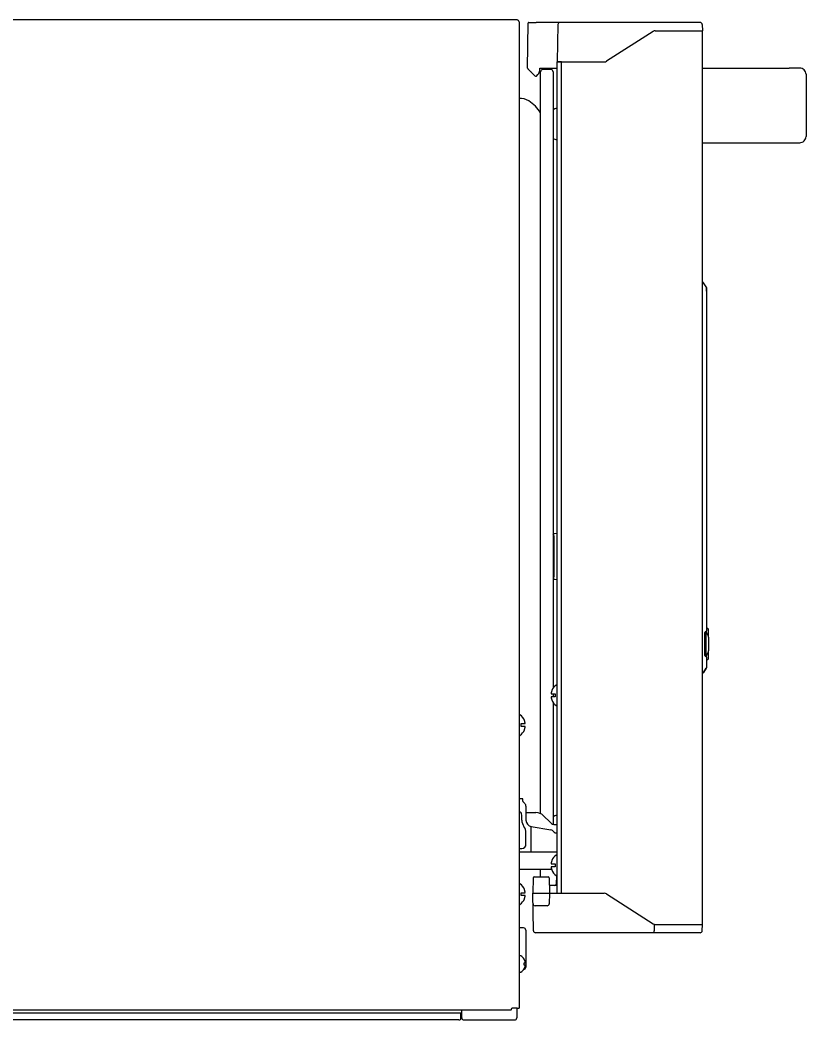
# Model space of a CAD drawing. Header units: millimetres. Extents: x -10733 to -5990, y 4258 to 7122.
# Drawn here: x -6369.5 to -5990.4, y 5611.4 to 6093.7 of the extents above; entities that cross this region are included whole.
import ezdxf

# ---------------------------------------------------------------- set-up
doc = ezdxf.new("R2010")
doc.units = ezdxf.units.MM
doc.header["$LTSCALE"] = 346.5
doc.layers.get('0').update_dxf_attribs({"linetype": 'CONTINUOUS'})

msp = doc.modelspace()

# ---------------------------------------------------------------- linework, layer by layer
at = {"color": 7, "linetype": 'Continuous'}
for p, q in [((-6129.64, 6093.7), (-6686.04, 6093.7)), ((-6128.84, 6092.8), (-6128.84, 6092.7)), ((-6128.84, 6092.7), (-6128.84, 5617.1)), ((-6124.69, 6070.5), (-6124.5, 6092.25)), ((-6124.25, 6092.5), (-6120.52, 6092.5)), ((-6041.49, 6092.5), (-6120.52, 6092.5)), ((-6110.13, 6091.51), (-6110.44, 6073.5)), ((-6040.49, 6091.51), (-6040.44, 6088.5)), ((-6064.23, 6088.18), (-6086.65, 6073.81)), ((-6063.16, 6088.5), (-6040.44, 6088.5)), ((-6040.44, 5657.5), (-6040.44, 6088.5)), ((-6108.44, 6073.5), (-6110.44, 6073.5)), ((-6110.44, 6073.5), (-6087.73, 6073.5)), ((-6110.44, 6073.5), (-6087.73, 6073.5)), ((-6110.44, 5672.5), (-6110.44, 6073.5)), ((-6108.44, 5672.5), (-6108.44, 6073.5)), ((-6124.68, 6070.29), (-6124.69, 6070.5)), ((-6124.64, 6070.19), (-6120.99, 6066.54)), ((-6120.49, 6066.6), (-6119.72, 6067.37)), ((-6118.84, 6070.5), (-6110.44, 6070.5)), ((-6118.84, 6069.49), (-6118.84, 6070.5)), ((-6118.44, 5710.9), (-6118.44, 6068.75)), ((-6113.44, 6069.75), (-6117.44, 6069.75)), ((-6112.44, 6068.75), (-6112.44, 5771.4)), ((-6040.44, 6070.5), (-5998.62, 6070.5)), ((-5993.46, 6070.5), (-5998.62, 6070.5)), ((-5990.44, 6067.5), (-5990.44, 6037.5)), ((-6120.49, 6066.5), (-6120.88, 6066.5)), ((-6040.44, 6034.5), (-5998.98, 6034.51)), ((-5998.62, 6034.5), (-5993.46, 6034.5)), ((-6040.2, 5967.17), (-6040.44, 5967.18)), ((-6040.04, 5967.14), (-6040.2, 5967.17)), ((-6039.8, 5966.94), (-6039.83, 5966.98)), ((-6038.52, 5964.98), (-6039.8, 5966.94)), ((-6038.52, 5964.98), (-6039.8, 5966.94)), ((-6038.44, 5964.71), (-6038.44, 5799.09)), ((-6038.44, 5962.89), (-6038.44, 5964.54)), ((-6112.44, 5845.58), (-6111.99, 5846.05)), ((-6111.99, 5846.05), (-6110.44, 5846.13)), ((-6111.94, 5844.05), (-6111.99, 5846.05)), ((-6111.94, 5825.95), (-6111.94, 5844.05)), ((-6112.44, 5824.42), (-6111.99, 5823.95)), ((-6111.99, 5823.95), (-6111.94, 5825.95)), ((-6111.99, 5823.95), (-6110.44, 5823.87)), ((-6039.19, 5787.17), (-6039.19, 5798.33)), ((-6038.78, 5798.82), (-6038.65, 5798.84)), ((-6038.69, 5798.82), (-6038.69, 5786.67)), ((-6037.71, 5797.06), (-6038.42, 5798.3)), ((-6038.19, 5800.25), (-6037.94, 5800.25)), ((-6037.69, 5800), (-6037.69, 5797.02)), ((-6037.44, 5796.06), (-6037.44, 5789.43)), ((-6038.42, 5787.2), (-6037.71, 5788.43)), ((-6037.69, 5788.47), (-6037.69, 5785.5)), ((-6038.65, 5786.65), (-6038.78, 5786.67)), ((-6038.44, 5786.41), (-6038.44, 5781.29)), ((-6038.19, 5785.25), (-6037.94, 5785.25)), ((-6040.2, 5778.83), (-6040.44, 5778.82)), ((-6040.2, 5778.83), (-6040.14, 5778.83)), ((-6040.14, 5778.83), (-6039.98, 5778.89)), ((-6039.98, 5778.89), (-6039.94, 5778.91)), ((-6039.94, 5778.91), (-6039.85, 5778.98)), ((-6039.85, 5778.98), (-6039.8, 5779.05)), ((-6039.8, 5779.05), (-6038.52, 5781.01)), ((-6038.52, 5781.01), (-6039.8, 5779.05)), ((-6113.4, 5768.7), (-6111.44, 5768.7)), ((-6113.06, 5770.25), (-6113.03, 5770.25)), ((-6112.44, 5768.7), (-6112.44, 5767.3)), ((-6111.44, 5768.7), (-6111.44, 5768.57)), ((-6110.64, 5773), (-6110.76, 5773)), ((-6111.44, 5767.3), (-6113.4, 5767.3)), ((-6113.03, 5765.75), (-6113.06, 5765.75)), ((-6112.44, 5764.59), (-6112.44, 5705.85)), ((-6111.44, 5767.43), (-6111.44, 5767.3)), ((-6110.64, 5763), (-6110.76, 5763)), ((-6128.64, 5758.65), (-6128.53, 5758.65)), ((-6127.84, 5754.35), (-6125.88, 5754.35)), ((-6127.84, 5754.22), (-6127.84, 5754.35)), ((-6126.25, 5755.9), (-6126.22, 5755.9)), ((-6127.84, 5752.95), (-6127.84, 5753.08)), ((-6125.88, 5752.95), (-6127.84, 5752.95)), ((-6126.22, 5751.4), (-6126.25, 5751.4)), ((-6128.64, 5748.65), (-6128.53, 5748.65)), ((-6126.99, 5718), (-6128.84, 5718)), ((-6126.99, 5717), (-6126.99, 5718)), ((-6126.84, 5716.64), (-6126.08, 5715.88)), ((-6125.49, 5714.46), (-6125.49, 5707.7)), ((-6125.49, 5711.44), (-6120.67, 5711.44)), ((-6127.49, 5707.7), (-6127.49, 5710.25)), ((-6117.13, 5709.98), (-6113.75, 5706.6)), ((-6111.51, 5705.72), (-6110.44, 5705.76)), ((-6125.49, 5696.15), (-6125.49, 5701.7)), ((-6123.01, 5704.74), (-6113.45, 5703.06)), ((-6122.99, 5692.5), (-6122.99, 5704.74)), ((-6128.84, 5694.15), (-6127.49, 5694.15)), ((-6128.84, 5692.5), (-6110.44, 5692.5)), ((-6113.4, 5686.7), (-6111.44, 5686.7)), ((-6113.06, 5688.25), (-6113.03, 5688.25)), ((-6111.44, 5686.7), (-6111.44, 5686.57)), ((-6110.64, 5691), (-6110.76, 5691)), ((-6113.11, 5683.96), (-6128.64, 5683.96)), ((-6118.44, 5680.5), (-6118.44, 5683.96)), ((-6111.44, 5685.3), (-6113.4, 5685.3)), ((-6113.03, 5683.75), (-6113.06, 5683.75)), ((-6111.44, 5685.43), (-6111.44, 5685.3)), ((-6128.64, 5677.11), (-6128.53, 5677.11)), ((-6122.06, 5680.01), (-6122.19, 5672.5)), ((-6121.56, 5680.5), (-6114.82, 5680.5)), ((-6114.32, 5680.01), (-6114.19, 5672.5)), ((-6110.81, 5681), (-6110.88, 5676.98)), ((-6110.64, 5681), (-6110.76, 5681)), ((-6127.84, 5672.81), (-6125.88, 5672.81)), ((-6127.84, 5672.68), (-6127.84, 5672.81)), ((-6126.25, 5674.36), (-6126.22, 5674.36)), ((-6122.19, 5672.5), (-6114.19, 5672.5)), ((-6121.88, 5654.48), (-6122.19, 5672.5)), ((-6114.19, 5672.5), (-6114.28, 5667.48)), ((-6113.75, 5676.25), (-6114.26, 5676.25)), ((-6110.44, 5676.25), (-6114.26, 5676.25)), ((-6113.69, 5672.5), (-6108.44, 5672.5)), ((-6110.44, 5672.5), (-6108.44, 5672.5)), ((-6110.44, 5672.5), (-6087.73, 5672.5)), ((-6086.65, 5672.18), (-6064.23, 5657.81)), ((-6128.64, 5667.11), (-6128.53, 5667.11)), ((-6127.84, 5671.41), (-6127.84, 5671.54)), ((-6125.88, 5671.41), (-6127.84, 5671.41)), ((-6126.22, 5669.86), (-6126.25, 5669.86)), ((-6115.28, 5666.5), (-6121.1, 5666.5)), ((-6063.74, 5657.59), (-6063.74, 5654.48)), ((-6063.16, 5657.5), (-6040.44, 5657.5)), ((-6042.44, 5657.5), (-6040.44, 5657.5)), ((-6040.49, 5654.48), (-6040.44, 5657.5)), ((-6126.64, 5655.8), (-6128.84, 5655.8)), ((-6125.64, 5654.8), (-6125.64, 5636.8)), ((-6041.49, 5653.5), (-6120.88, 5653.5)), ((-6128.24, 5642.4), (-6128.44, 5642.4)), ((-6126.4, 5640.7), (-6126.36, 5640.7)), ((-6126.4, 5638.9), (-6125.85, 5638.9)), ((-6128.24, 5634.4), (-6128.44, 5634.4)), ((-6125.85, 5637.9), (-6126.4, 5637.9)), ((-6126.36, 5636.1), (-6126.4, 5636.1)), ((-6684.84, 5614.9), (-6156.64, 5614.9)), ((-6132.72, 5616.2), (-6684.65, 5616.2)), ((-6156.84, 5612.4), (-6156.84, 5614.9)), ((-6156.48, 5612.39), (-6156.51, 5616.2)), ((-6129.74, 5617.1), (-6132.31, 5617.1)), ((-6129.89, 5617.1), (-6129.97, 5612.38)), ((-6129.74, 5617.1), (-6128.84, 5617.1)), ((-6157.84, 5611.4), (-6683.84, 5611.4)), ((-6155.48, 5611.4), (-6130.97, 5611.4))]:
    msp.add_line(p, q, dxfattribs=at)
for points in [[(-6039.83, 5966.98), (-6039.92, 5967.07), (-6040.04, 5967.14)], [(-6040.2, 5778.83), (-6040.17, 5778.83), (-6040.13, 5778.83), (-6040.1, 5778.84), (-6040.06, 5778.85)], [(-6040.06, 5778.85), (-6040.02, 5778.86), (-6039.99, 5778.88), (-6039.95, 5778.9), (-6039.92, 5778.92)], [(-6039.92, 5778.92), (-6039.89, 5778.95), (-6039.86, 5778.98), (-6039.83, 5779.01), (-6039.8, 5779.05), (-6039.8, 5779.05)]]:
    msp.add_lwpolyline(points, dxfattribs=at)
for centre, radius, start, end in [((-6129.74, 6092.8), 0.9, 0, 83.6659), ((-6124.25, 6092.25), 0.25, 89.9991, 179.5), ((-6109.13, 6091.5), 1, 90, 179), ((-6041.49, 6091.5), 1, 1, 90), ((-6063.16, 6086.5), 2, 90, 122.6609), ((-6087.73, 6075.5), 2, 270, 302.6609), ((-6087.73, 6075.5), 2, 270, 302.6609), ((-6124.53, 6070.3), 0.15, 183, 225), ((-6121.84, 6069.49), 3, 315, 0), ((-6117.44, 6068.75), 1, 90, 180), ((-6113.44, 6068.75), 1, 0, 90), ((-5993.44, 6067.5), 3, 0, 90.3812), ((-6120.88, 6066.65), 0.15, 225, 270), ((-6128.38, 6047.85), 8, 58.0041, 93.2946), ((-6133.52, 6039.63), 17.7, 31.5143, 58.0041), ((-6110.49, 6048), 3, 90, 130.7412), ((-6110.49, 6039), 3, 229.2588, 270), ((-5998.62, 6040.5), 6, 266.5283, 270), ((-5993.44, 6037.5), 3, 269.6188, 0), ((-6040.22, 5966.67), 0.5, 33.0668, 88), ((-6038.69, 5798.33), 0.5, 100, 180), ((-6038.69, 5799.09), 0.25, 280, 0), ((-6036.69, 5799.3), 2, 193.0417, 210), ((-6038.19, 5800.75), 0.5, 239.3636, 270), ((-6037.94, 5800), 0.25, 0, 90), ((-6039.44, 5796.06), 2, 0, 30), ((-6039.44, 5789.43), 2, 330, 0), ((-6038.69, 5787.17), 0.5, 180, 260), ((-6038.69, 5786.41), 0.25, 0, 80), ((-6036.69, 5786.2), 2, 150, 166.9838), ((-6038.19, 5784.75), 0.5, 90, 120.6364), ((-6037.94, 5785.5), 0.25, 270, 0), ((-6040.22, 5779.33), 0.5, 272, 326.9332), ((-6038.94, 5781.29), 0.5, 326.9322, 0.0007), ((-6107.34, 5768.12), 6.09, 172.6229, 174.5265), ((-6107.47, 5768.13), 5.96, 171.9486, 172.6174), ((-6107.53, 5768.14), 5.9, 170.6546, 171.9496), ((-6107.58, 5768.15), 5.85, 169.7616, 170.6536), ((-6107.61, 5768.16), 5.82, 168.6651, 169.7618), ((-6107.64, 5768.16), 5.79, 167.6222, 168.6648), ((-6107.65, 5768.16), 5.77, 166.6751, 167.6221), ((-6107.67, 5768.17), 5.75, 165.4482, 166.6751), ((-6107.68, 5768.17), 5.74, 164.6978, 165.448), ((-6107.69, 5768.17), 5.73, 163.1803, 164.6979), ((-6107.7, 5768.18), 5.72, 162.7286, 163.18), ((-6107.71, 5768.18), 5.72, 160.7579, 162.7288), ((-6107.71, 5768.18), 5.71, 158.7734, 160.7577), ((-6107.74, 5768.2), 5.7, 123.2419, 158.9214), ((-6107.55, 5768), 3.93, 171.6741, 188.3259), ((-6110.76, 5772.8), 0.2, 90, 123.2419), ((-6110.64, 5772.8), 0.2, 0, 90), ((-6107.34, 5767.88), 6.09, 185.4735, 187.3771), ((-6107.47, 5767.86), 5.96, 187.3826, 188.0514), ((-6107.53, 5767.85), 5.9, 188.0504, 189.3454), ((-6107.58, 5767.85), 5.85, 189.3464, 190.2384), ((-6107.61, 5767.84), 5.82, 190.2382, 191.3349), ((-6107.64, 5767.83), 5.79, 191.3352, 192.3778), ((-6107.65, 5767.83), 5.77, 192.3779, 193.3249), ((-6107.67, 5767.83), 5.75, 193.3249, 194.5518), ((-6107.68, 5767.82), 5.74, 194.552, 195.3022), ((-6107.69, 5767.82), 5.73, 195.3021, 196.8197), ((-6107.7, 5767.82), 5.72, 196.82, 197.2714), ((-6107.71, 5767.82), 5.72, 197.2712, 199.2421), ((-6107.71, 5767.81), 5.71, 199.2423, 201.2266), ((-6107.74, 5767.8), 5.7, 201.0786, 236.7581), ((-6110.76, 5763.2), 0.2, 236.7581, 270), ((-6110.64, 5763.2), 0.2, 270, 0), ((-6128.64, 5758.45), 0.2, 90, 180), ((-6128.53, 5758.45), 0.2, 56.7581, 90), ((-6131.54, 5753.85), 5.7, 21.0786, 56.7581), ((-6131.73, 5753.65), 3.93, 351.6741, 8.3259), ((-6131.57, 5753.83), 5.71, 19.2423, 21.2266), ((-6131.58, 5753.83), 5.72, 17.2712, 19.2421), ((-6131.58, 5753.83), 5.72, 16.82, 17.2714), ((-6131.59, 5753.82), 5.73, 15.3021, 16.8197), ((-6131.6, 5753.82), 5.74, 14.552, 15.3022), ((-6131.61, 5753.82), 5.75, 13.3249, 14.5518), ((-6131.63, 5753.81), 5.77, 12.3779, 13.3249), ((-6131.65, 5753.81), 5.79, 11.3352, 12.3778), ((-6131.67, 5753.8), 5.82, 10.2382, 11.3349), ((-6131.71, 5753.8), 5.85, 9.3464, 10.2384), ((-6131.76, 5753.79), 5.9, 8.0504, 9.3454), ((-6131.81, 5753.78), 5.96, 7.3826, 8.0514), ((-6131.94, 5753.77), 6.09, 5.4735, 7.3771), ((-6131.54, 5753.45), 5.7, 303.2419, 338.9214), ((-6131.57, 5753.46), 5.71, 338.7734, 340.7577), ((-6131.58, 5753.47), 5.72, 340.7579, 342.7288), ((-6131.58, 5753.47), 5.72, 342.7286, 343.18), ((-6131.59, 5753.47), 5.73, 343.1803, 344.6979), ((-6131.6, 5753.47), 5.74, 344.6978, 345.448), ((-6131.61, 5753.48), 5.75, 345.4482, 346.6751), ((-6131.63, 5753.48), 5.77, 346.6751, 347.6221), ((-6131.65, 5753.48), 5.79, 347.6222, 348.6648), ((-6131.67, 5753.49), 5.82, 348.6651, 349.7618), ((-6131.71, 5753.5), 5.85, 349.7616, 350.6536), ((-6131.76, 5753.5), 5.9, 350.6546, 351.9496), ((-6131.81, 5753.51), 5.96, 351.9486, 352.6174), ((-6131.94, 5753.53), 6.09, 352.6229, 354.5265), ((-6128.64, 5748.85), 0.2, 180, 270), ((-6128.53, 5748.85), 0.2, 270, 303.2419), ((-6126.49, 5717), 0.5, 179.9982, 224.9982), ((-6127.49, 5714.46), 2, 359.9982, 44.9982), ((-6128.99, 5710.25), 1.5, 359.9982, 84.2207), ((-6120.67, 5706.44), 5, 45, 90), ((-6122.49, 5707.7), 5, 179.9982, 216.8681), ((-6122.49, 5707.7), 3, 179.9982, 259.9982), ((-6111.63, 5708.72), 3, 225, 272.25), ((-6110.49, 5707), 3, 90, 130.7412), ((-6130.49, 5701.7), 5, 359.9982, 36.8681), ((-6113.8, 5701.09), 2, 38.2777, 79.9982), ((-6110.66, 5703.57), 2, 218.2777, 276.3364), ((-6127.49, 5696.15), 2, 269.9982, 359.9982), ((-6107.34, 5686.12), 6.09, 172.6229, 174.5265), ((-6107.47, 5686.13), 5.96, 171.9486, 172.6174), ((-6107.53, 5686.14), 5.9, 170.6546, 171.9496), ((-6107.58, 5686.15), 5.85, 169.7616, 170.6536), ((-6107.61, 5686.16), 5.82, 168.6651, 169.7618), ((-6107.64, 5686.16), 5.79, 167.6222, 168.6648), ((-6107.65, 5686.16), 5.77, 166.6751, 167.6221), ((-6107.67, 5686.17), 5.75, 165.4482, 166.6751), ((-6107.68, 5686.17), 5.74, 164.6978, 165.448), ((-6107.69, 5686.17), 5.73, 163.1803, 164.6979), ((-6107.7, 5686.18), 5.72, 162.7286, 163.18), ((-6107.71, 5686.18), 5.72, 160.7579, 162.7288), ((-6107.71, 5686.18), 5.71, 158.7734, 160.7577), ((-6107.74, 5686.2), 5.7, 123.2419, 158.9214), ((-6107.55, 5686), 3.93, 171.6741, 188.3259), ((-6110.76, 5690.8), 0.2, 90, 123.2419), ((-6110.64, 5690.8), 0.2, 0, 90), ((-6128.64, 5684.96), 1, 258.2595, 270), ((-6107.34, 5685.88), 6.09, 185.4735, 187.3771), ((-6107.47, 5685.86), 5.96, 187.3826, 188.0514), ((-6107.53, 5685.85), 5.9, 188.0504, 189.3454), ((-6107.58, 5685.85), 5.85, 189.3464, 190.2384), ((-6107.61, 5685.84), 5.82, 190.2382, 191.3349), ((-6107.64, 5685.83), 5.79, 191.3352, 192.3778), ((-6107.65, 5685.83), 5.77, 192.3779, 193.3249), ((-6107.67, 5685.83), 5.75, 193.3249, 194.5518), ((-6107.68, 5685.82), 5.74, 194.552, 195.3022), ((-6107.69, 5685.82), 5.73, 195.3021, 196.8197), ((-6107.7, 5685.82), 5.72, 196.82, 197.2714), ((-6107.71, 5685.82), 5.72, 197.2712, 199.2421), ((-6107.71, 5685.81), 5.71, 199.2423, 201.2266), ((-6107.74, 5685.8), 5.7, 201.0786, 236.7581), ((-6128.64, 5676.91), 0.2, 90, 180), ((-6128.53, 5676.91), 0.2, 56.7581, 90), ((-6131.54, 5672.31), 5.7, 21.0786, 56.7581), ((-6121.56, 5680), 0.5, 90, 179), ((-6114.82, 5680), 0.5, 1, 90), ((-6111.63, 5677), 0.75, 270, 359), ((-6110.76, 5681.2), 0.2, 236.7581, 270), ((-6110.64, 5681.2), 0.2, 270, 0), ((-6131.73, 5672.11), 3.93, 351.6741, 8.3259), ((-6131.57, 5672.29), 5.71, 19.2423, 21.2266), ((-6131.58, 5672.29), 5.72, 17.2712, 19.2421), ((-6131.58, 5672.29), 5.72, 16.82, 17.2714), ((-6131.59, 5672.28), 5.73, 15.3021, 16.8197), ((-6131.6, 5672.28), 5.74, 14.552, 15.3022), ((-6131.61, 5672.28), 5.75, 13.3249, 14.5518), ((-6131.63, 5672.27), 5.77, 12.3779, 13.3249), ((-6131.65, 5672.27), 5.79, 11.3352, 12.3778), ((-6131.67, 5672.26), 5.82, 10.2382, 11.3349), ((-6131.71, 5672.26), 5.85, 9.3464, 10.2384), ((-6131.76, 5672.25), 5.9, 8.0504, 9.3454), ((-6131.81, 5672.24), 5.96, 7.3826, 8.0514), ((-6131.94, 5672.23), 6.09, 5.4735, 7.3771), ((-6087.73, 5670.5), 2, 57.3391, 90), ((-6128.64, 5667.31), 0.2, 180, 270), ((-6128.53, 5667.31), 0.2, 270, 303.2419), ((-6131.54, 5671.91), 5.7, 303.2419, 338.9214), ((-6131.57, 5671.92), 5.71, 338.7734, 340.7577), ((-6131.58, 5671.93), 5.72, 340.7579, 342.7288), ((-6131.58, 5671.93), 5.72, 342.7286, 343.18), ((-6131.59, 5671.93), 5.73, 343.1803, 344.6979), ((-6131.6, 5671.93), 5.74, 344.6978, 345.448), ((-6131.61, 5671.94), 5.75, 345.4482, 346.6751), ((-6131.63, 5671.94), 5.77, 346.6751, 347.6221), ((-6131.65, 5671.94), 5.79, 347.6222, 348.6648), ((-6131.67, 5671.95), 5.82, 348.6651, 349.7618), ((-6131.71, 5671.96), 5.85, 349.7616, 350.6536), ((-6131.76, 5671.96), 5.9, 350.6546, 351.9496), ((-6131.81, 5671.97), 5.96, 351.9486, 352.6174), ((-6131.94, 5671.99), 6.09, 352.6229, 354.5265), ((-6121.1, 5667.5), 1, 181, 270), ((-6115.28, 5667.5), 1, 270, 359), ((-6063.16, 5659.5), 2, 237.3391, 270), ((-6126.64, 5654.8), 1, 0, 90), ((-6120.88, 5654.5), 1, 181, 270), ((-6041.49, 5654.5), 1, 270, 359), ((-6128.44, 5642), 0.4, 90, 180), ((-6128.24, 5642), 0.4, 59.6988, 90), ((-6130.46, 5638.2), 4.8, 31.3727, 59.6988), ((-6130.45, 5638.21), 4.75, 28.9687, 31.5341), ((-6130.15, 5638.4), 3.79, 0.0089, 7.5987), ((-6130.15, 5638.4), 3.79, 352.4013, 359.9911), ((-6130.44, 5638.21), 4.75, 28.0074, 28.9684), ((-6130.44, 5638.21), 4.75, 26.6813, 28.0074), ((-6130.44, 5638.22), 4.74, 25.5402, 26.6812), ((-6130.44, 5638.22), 4.74, 24.5722, 25.5402), ((-6130.43, 5638.22), 4.73, 23.3175, 24.5722), ((-6130.43, 5638.22), 4.73, 22.5474, 23.3174), ((-6130.42, 5638.22), 4.72, 21.0025, 22.5476), ((-6130.41, 5638.23), 4.72, 20.5181, 21.0023), ((-6130.4, 5638.23), 4.7, 18.4656, 20.5187), ((-6130.38, 5638.24), 4.68, 17.3773, 18.465), ((-6130.37, 5638.24), 4.67, 16.3949, 17.3772), ((-6130.34, 5638.25), 4.64, 14.3176, 16.3964), ((-6127.83, 5639.14), 2.01, 5.1401, 7.2744), ((-6127.84, 5639.15), 2.01, 352.7259, 354.7415), ((-6127.81, 5639.15), 1.98, 4.2856, 5.1372), ((-6127.8, 5639.15), 1.97, 355.3984, 356.7833), ((-6127.81, 5639.15), 1.98, 354.7442, 355.3991), ((-6127.8, 5639.15), 1.97, 3.0233, 4.286), ((-6127.79, 5639.15), 1.96, 1.9964, 3.0228), ((-6127.78, 5639.15), 1.95, 0.9261, 1.9964), ((-6127.78, 5639.15), 1.95, 358.8459, 0.9258), ((-6127.78, 5639.15), 1.96, 357.6234, 358.8455), ((-6127.79, 5639.15), 1.96, 356.7841, 357.6235), ((-6128.44, 5634.8), 0.4, 180, 270), ((-6128.24, 5634.8), 0.4, 270, 300.3012), ((-6130.46, 5638.6), 4.8, 300.3012, 328.6273), ((-6126.64, 5636.8), 1, 274.615, 0), ((-6130.45, 5638.58), 4.75, 328.4659, 331.0313), ((-6130.44, 5638.58), 4.75, 331.0316, 331.9926), ((-6130.44, 5638.58), 4.75, 331.9926, 333.3187), ((-6130.44, 5638.58), 4.74, 333.3188, 334.4598), ((-6130.44, 5638.58), 4.74, 334.4598, 335.4278), ((-6130.43, 5638.58), 4.73, 335.4278, 336.6825), ((-6130.43, 5638.57), 4.73, 336.6826, 337.4526), ((-6130.42, 5638.57), 4.72, 337.4524, 338.9975), ((-6130.41, 5638.57), 4.72, 338.9977, 339.4819), ((-6130.4, 5638.56), 4.7, 339.4813, 341.5344), ((-6130.38, 5638.56), 4.68, 341.535, 342.6227), ((-6130.37, 5638.55), 4.67, 342.6228, 343.6051), ((-6130.34, 5638.54), 4.64, 343.6036, 345.6824), ((-6127.84, 5637.64), 2.01, 5.2585, 7.2741), ((-6127.83, 5637.65), 2.01, 352.7256, 354.8598), ((-6127.81, 5637.65), 1.98, 4.6009, 5.2558), ((-6127.8, 5637.65), 1.97, 3.2167, 4.6016), ((-6127.81, 5637.65), 1.98, 354.8627, 355.7144), ((-6127.79, 5637.65), 1.96, 2.3765, 3.2159), ((-6127.78, 5637.65), 1.95, 1.1545, 2.3767), ((-6127.78, 5637.65), 1.95, 359.0741, 1.1541), ((-6127.78, 5637.65), 1.95, 358.0037, 359.0738), ((-6127.79, 5637.65), 1.96, 356.9771, 358.0037), ((-6127.8, 5637.65), 1.97, 355.714, 356.9766), ((-6156.64, 5616.7), 1.8, 270, 274.5882), ((-6157.84, 5612.4), 1, 270, 0), ((-6155.48, 5612.4), 1, 180.5, 270), ((-6130.97, 5612.4), 1, 270, 359)]:
    msp.add_arc(centre, radius, start, end, dxfattribs=at)
for points, knots in [([(-6123.06, 6068.65), (-6123.06, 6068.65), (-6123.07, 6068.65), (-6123.08, 6068.64), (-6123.08, 6068.64)], [0, 0, 0, 0, 0.725047, 1, 1, 1, 1]), ([(-6114.19, 5672.49), (-6114.2, 5672.49), (-6113.86, 5672.52), (-6113.85, 5672.49), (-6113.69, 5672.49)], [0, 0, 0, 0, 0.076131, 1, 1, 1, 1]), ([(-6063.74, 5653.5), (-6063.74, 5653.5), (-6063.73, 5653.54), (-6063.74, 5653.58), (-6063.74, 5653.68), (-6063.74, 5653.85), (-6063.74, 5654.12), (-6063.74, 5654.35), (-6063.74, 5654.48)], [0, 0, 0, 0, 0.019265, 0.075885, 0.168025, 0.291937, 0.61606, 1, 1, 1, 1]), ([(-6132.72, 5616.2), (-6132.68, 5616.2), (-6132.62, 5616.26), (-6132.56, 5616.35), (-6132.51, 5616.47), (-6132.46, 5616.6), (-6132.39, 5616.81), (-6132.34, 5616.98), (-6132.31, 5617.1)], [0, 0, 0, 0, 0.121805, 0.218261, 0.339787, 0.483604, 0.645308, 1, 1, 1, 1])]:
    msp.add_open_spline(points, degree=3, knots=knots, dxfattribs=at)
msp.add_open_spline([(-6038.44, 5964.71), (-6038.44, 5964.8), (-6038.46, 5964.91), (-6038.54, 5964.95)], degree=3, dxfattribs=at)

doc.saveas('drawing.dxf')
